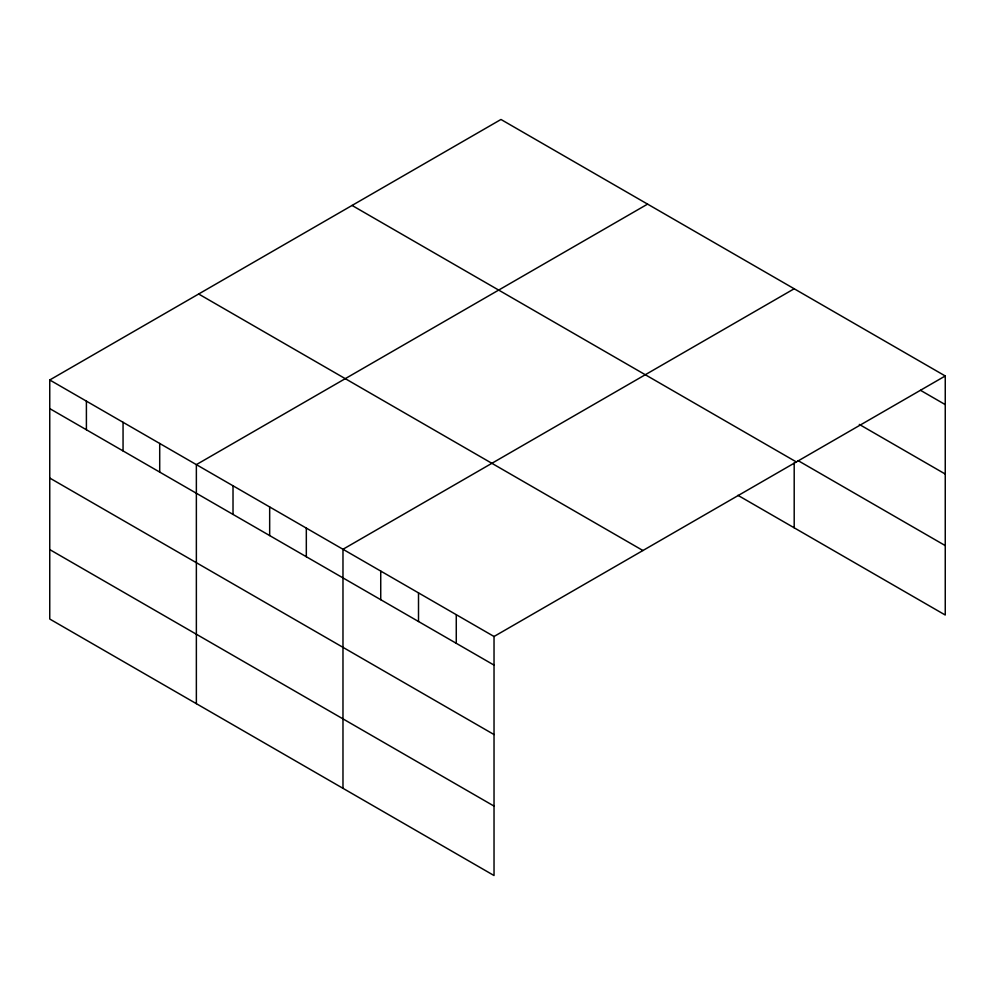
<?xml version="1.0" encoding="UTF-8"?>
<svg xmlns="http://www.w3.org/2000/svg" width="995" height="995" viewBox="0 0 995 995"><rect width="100%" height="100%" fill="white"/><g stroke="black" fill="none" stroke-linecap="round" stroke-linejoin="round"><path stroke-width="1.49" d="M49.75 379.978L494.03 636.489L494.03 875.525L49.75 619.027L49.75 379.978L500.97 119.475L945.25 375.973L945.25 615.022L737.904 495.311M647.583 204.112L196.363 464.628L196.363 703.676M794.197 288.761L342.976 549.277L342.976 788.314M494.03 636.489L945.25 375.973M920.512 390.314L945.25 404.604M859.307 424.417L945.25 474.043M798.102 460.623L945.25 545.583M352.068 205.443L796.348 461.941M198.652 294.01L642.932 550.521M49.75 408.609L494.03 665.108M49.75 478.048L494.03 734.546M49.75 549.588L494.03 806.087M794.197 462.899L794.197 527.81M456.27 614.686L456.27 643.305M418.509 592.883L418.509 621.502M380.737 571.08L380.737 599.699M306.323 528.109L306.323 556.74M269.67 506.952L269.67 535.571M233.017 485.784L233.017 514.415M159.71 443.459L159.71 472.09M123.057 422.303L123.057 450.934M86.403 401.147L86.403 429.765"/></g></svg>
